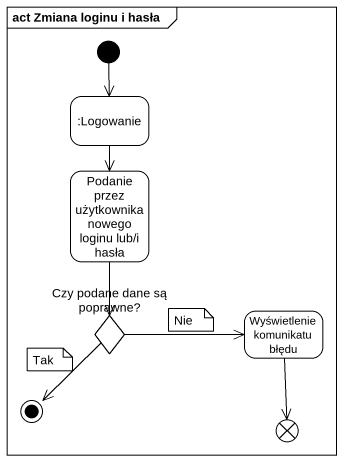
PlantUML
@startuml
mainframe act Zmiana loginu i hasła
hide empty description
state ":Logowanie" as Logowanie
state "Podanie przez użytkownika nowego loginu lub/i hasła" as Podanie_przez_użytkownika
state "Czy podane dane są poprawne?" as Czy_podane_dane_są_poprawne <<choice>>
state "Wyświetlenie komunikatu błędu" as Wyświetlenie_komunikatu
state flowfinal1 <<end>>
[*] --> Logowanie
Logowanie --> Podanie_przez_użytkownika
Podanie_przez_użytkownika --> Czy_podane_dane_są_poprawne
Czy_podane_dane_są_poprawne -right-> Wyświetlenie_komunikatu
Wyświetlenie_komunikatu --> flowfinal1
Czy_podane_dane_są_poprawne --> [*]
note as N1
  Nie
end note
note as N2
  Tak
end note
@enduml
